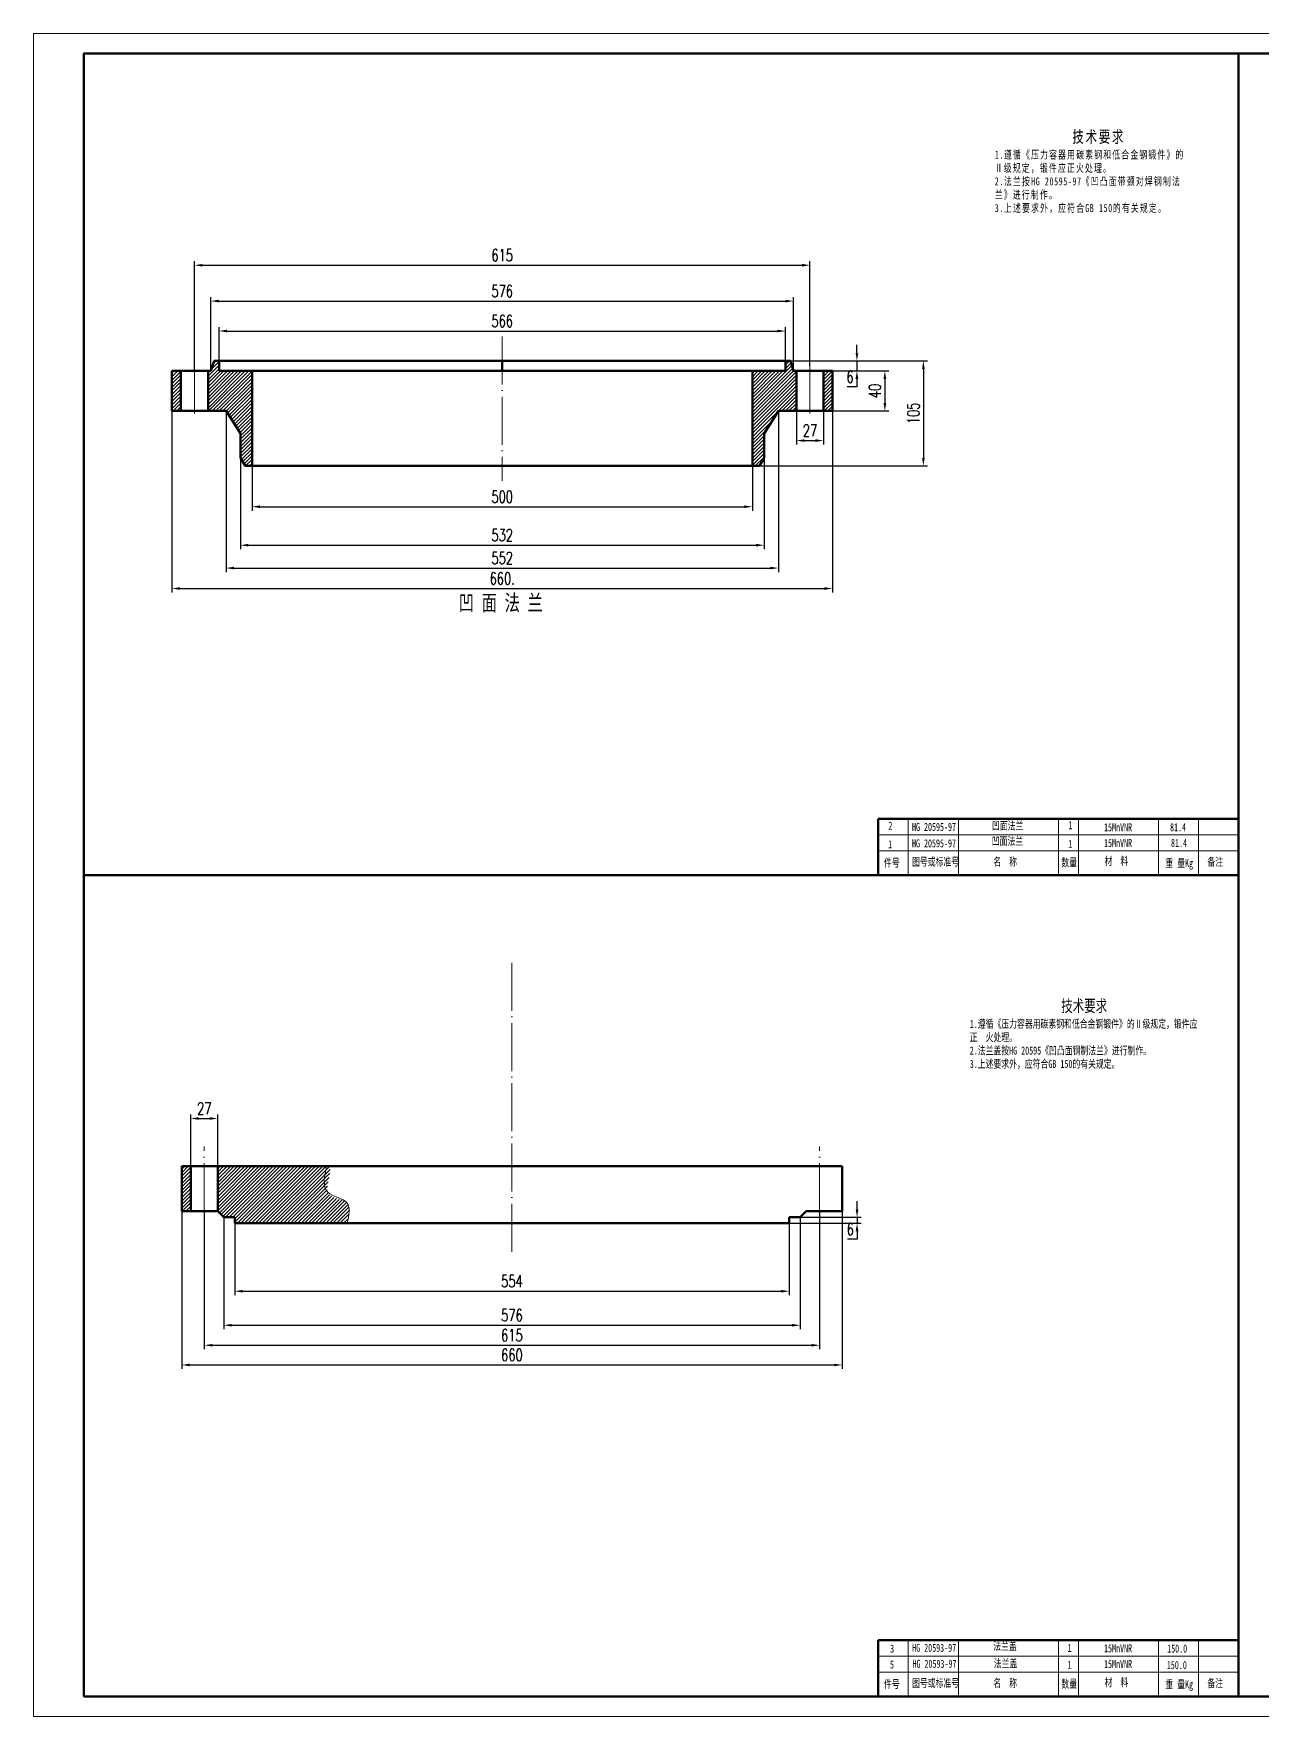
# Model space of a CAD drawing. Header units: inches. Extents: x -508 to 681, y -1610 to -769.
# Drawn here: x -508 to 106, y -1610 to -769 of the extents above; entities that cross this region are included whole.
import ezdxf

# ---------------------------------------------------------------- set-up
doc = ezdxf.new("R2010")
doc.units = ezdxf.units.IN
doc.header["$MEASUREMENT"] = 0
doc.linetypes.add('ACAD_ISO04W100', pattern=[30, 24, -3, 0, -3])
doc.layers.get('0').update_dxf_attribs({"lineweight": 18})
doc.layers.get('Defpoints').update_dxf_attribs({"lineweight": 18})
for name, color, linetype, lineweight in [('中心线', 80, 'ACAD_ISO04W100', 18), ('剖面', 230, 'Continuous', 18), ('轮廓线', 170, 'Continuous', 50)]:
    doc.layers.add(name, color=color, linetype=linetype, lineweight=lineweight)
doc.styles.get("Standard").update_dxf_attribs({"font": 'txt.shx', "width": 0.7, "bigfont": 'gbcbig.shx'})
doc.styles.add('技术说明', font='txt.shx', dxfattribs={"width": 0.7, "height": 5, "bigfont": 'gbcbig.shx'})
doc.dimstyles.get("Standard").update_dxf_attribs({"dimtxt": 6, "dimasz": 4, "dimexe": 2, "dimexo": 0, "dimgap": 2, "dimtad": 1, "dimtoh": 1, "dimdec": 4, "dimzin": 0, "dimdsep": 46, "dimtxsty": 'Standard', "dimcen": 0, "dimadec": 0, "dimazin": 0, "dimtfac": 1, "dimtdec": 4, "dimtmove": 0, "dimatfit": 3, "dimfxl": 0, "dimtolj": 1, "dimtzin": 0, "dimarcsym": 0})

# ---------------------------------------------------------------- blocks, each defined once
blk = doc.blocks.new('*D9')
at = {"color": 0, "lineweight": -2}
for p, q in [((-433.99, -1335.02), (-433.99, -1436.37)), ((-103.99, -1335.02), (-103.99, -1436.37)), ((-429.99, -1434.37), (-107.99, -1434.37))]:
    blk.add_line(p, q, dxfattribs=at)
at = {"color": 0}
for points in [[(-429.99, -1433.7), (-429.99, -1435.03), (-433.99, -1434.37)], [(-107.99, -1433.7), (-107.99, -1435.03), (-103.99, -1434.37)]]:
    blk.add_solid(points, dxfattribs=at)
at = {"layer": 'Defpoints', "color": 0}
for p in [(-433.99, -1335.02), (-103.99, -1335.02), (-103.99, -1434.37)]:
    blk.add_point(p, dxfattribs=at)
at = {"color": 0, "insert": (-268.99, -1429.37), "char_height": 6, "attachment_point": 5}
blk.add_mtext('\\A1;660', dxfattribs=at)
blk = doc.blocks.new('*D10')
at = {"color": 0, "lineweight": -2}
for p, q in [((-429.49, -1340.11), (-429.49, -1309.19)), ((-425.49, -1311.19), (-419.99, -1311.19)), ((-415.99, -1340.11), (-415.99, -1309.19))]:
    blk.add_line(p, q, dxfattribs=at)
at = {"color": 0}
for points in [[(-425.49, -1310.52), (-425.49, -1311.85), (-429.49, -1311.19)], [(-419.99, -1310.52), (-419.99, -1311.85), (-415.99, -1311.19)]]:
    blk.add_solid(points, dxfattribs=at)
at = {"layer": 'Defpoints', "color": 0}
for p in [(-415.99, -1311.19), (-429.49, -1340.11), (-415.99, -1340.11)]:
    blk.add_point(p, dxfattribs=at)
at = {"color": 0, "insert": (-422.74, -1306.19), "char_height": 6, "attachment_point": 5}
blk.add_mtext('\\A1;27', dxfattribs=at)
blk = doc.blocks.new('*D11')
at = {"color": 0, "lineweight": -2}
for p, q in [((-407.49, -1363.52), (-407.49, -1399.52)), ((-130.49, -1363.52), (-130.49, -1399.52)), ((-403.49, -1397.52), (-134.49, -1397.52))]:
    blk.add_line(p, q, dxfattribs=at)
at = {"color": 0}
for points in [[(-403.49, -1396.85), (-403.49, -1398.18), (-407.49, -1397.52)], [(-134.49, -1396.85), (-134.49, -1398.18), (-130.49, -1397.52)]]:
    blk.add_solid(points, dxfattribs=at)
at = {"layer": 'Defpoints', "color": 0}
for p in [(-407.49, -1363.52), (-130.49, -1363.52), (-130.49, -1397.52)]:
    blk.add_point(p, dxfattribs=at)
at = {"color": 0, "insert": (-268.99, -1392.52), "char_height": 6, "attachment_point": 5}
blk.add_mtext('\\A1;554', dxfattribs=at)
blk = doc.blocks.new('*D12')
at = {"color": 0, "lineweight": -2}
for p, q in [((-412.99, -1360.52), (-412.99, -1416.52)), ((-124.99, -1360.52), (-124.99, -1416.52)), ((-408.99, -1414.52), (-128.99, -1414.52))]:
    blk.add_line(p, q, dxfattribs=at)
at = {"color": 0}
for points in [[(-408.99, -1413.85), (-408.99, -1415.19), (-412.99, -1414.52)], [(-128.99, -1413.85), (-128.99, -1415.19), (-124.99, -1414.52)]]:
    blk.add_solid(points, dxfattribs=at)
at = {"layer": 'Defpoints', "color": 0}
for p in [(-412.99, -1360.52), (-124.99, -1360.52), (-124.99, -1414.52)]:
    blk.add_point(p, dxfattribs=at)
at = {"color": 0, "insert": (-268.99, -1409.52), "char_height": 6, "attachment_point": 5}
blk.add_mtext('\\A1;576', dxfattribs=at)
blk = doc.blocks.new('*D13')
at = {"color": 0, "lineweight": -2}
for p, q in [((-422.74, -1357.52), (-422.74, -1426.53)), ((-115.24, -1357.52), (-115.24, -1426.53)), ((-418.74, -1424.53), (-119.24, -1424.53))]:
    blk.add_line(p, q, dxfattribs=at)
at = {"color": 0}
for points in [[(-418.74, -1423.86), (-418.74, -1425.2), (-422.74, -1424.53)], [(-119.24, -1423.86), (-119.24, -1425.2), (-115.24, -1424.53)]]:
    blk.add_solid(points, dxfattribs=at)
at = {"layer": 'Defpoints', "color": 0}
for p in [(-422.74, -1357.52), (-115.24, -1357.52), (-115.24, -1424.53)]:
    blk.add_point(p, dxfattribs=at)
at = {"color": 0, "insert": (-268.99, -1419.53), "char_height": 6, "attachment_point": 5}
blk.add_mtext('\\A1;615', dxfattribs=at)
blk = doc.blocks.new('*D14')
at = {"color": 0, "lineweight": -2}
for p, q in [((-96.56, -1356.52), (-96.56, -1352.52)), ((-130.49, -1360.52), (-94.56, -1360.52)), ((-96.56, -1360.52), (-96.56, -1363.52)), ((-130.49, -1363.52), (-94.56, -1363.52)), ((-96.56, -1367.52), (-96.56, -1371.52)), ((-96.56, -1371.52), (-101.36, -1371.52))]:
    blk.add_line(p, q, dxfattribs=at)
at = {"color": 0}
for points in [[(-97.23, -1356.52), (-95.9, -1356.52), (-96.56, -1360.52)], [(-97.23, -1367.52), (-95.9, -1367.52), (-96.56, -1363.52)]]:
    blk.add_solid(points, dxfattribs=at)
at = {"layer": 'Defpoints', "color": 0}
for p in [(-130.49, -1360.52), (-130.49, -1363.52), (-96.56, -1363.52)]:
    blk.add_point(p, dxfattribs=at)
at = {"color": 0, "insert": (-99.96, -1366.52), "char_height": 6, "attachment_point": 5}
blk.add_mtext('\\A1;6', dxfattribs=at)
blk = doc.blocks.new('*D15')
at = {"color": 0, "lineweight": -2}
for p, q in [((-438.85, -947.54), (-438.85, -1048.31)), ((-108.85, -947.54), (-108.85, -1048.31)), ((-434.85, -1046.31), (-112.85, -1046.31))]:
    blk.add_line(p, q, dxfattribs=at)
at = {"color": 0}
for points in [[(-434.85, -1045.64), (-434.85, -1046.97), (-438.85, -1046.31)], [(-112.85, -1045.64), (-112.85, -1046.97), (-108.85, -1046.31)]]:
    blk.add_solid(points, dxfattribs=at)
at = {"layer": 'Defpoints', "color": 0}
for p in [(-438.85, -947.54), (-108.85, -947.54), (-108.85, -1046.31)]:
    blk.add_point(p, dxfattribs=at)
at = {"color": 0, "insert": (-273.85, -1041.31), "char_height": 6, "attachment_point": 5}
blk.add_mtext('\\A1;660.', dxfattribs=at)
blk = doc.blocks.new('*D16')
at = {"color": 0, "lineweight": -2}
for p, q in [((-411.85, -957.54), (-411.85, -1038.08)), ((-135.85, -957.54), (-135.85, -1038.08)), ((-407.85, -1036.08), (-139.85, -1036.08))]:
    blk.add_line(p, q, dxfattribs=at)
at = {"color": 0}
for points in [[(-407.85, -1035.41), (-407.85, -1036.75), (-411.85, -1036.08)], [(-139.85, -1035.41), (-139.85, -1036.75), (-135.85, -1036.08)]]:
    blk.add_solid(points, dxfattribs=at)
at = {"layer": 'Defpoints', "color": 0}
for p in [(-411.85, -957.54), (-135.85, -957.54), (-135.85, -1036.08)]:
    blk.add_point(p, dxfattribs=at)
at = {"color": 0, "insert": (-273.85, -1031.08), "char_height": 6, "attachment_point": 5}
blk.add_mtext('\\A1;552', dxfattribs=at)
blk = doc.blocks.new('*D17')
at = {"color": 0, "lineweight": -2}
for p, q in [((-398.85, -985.03), (-398.85, -1007.43)), ((-148.85, -985.03), (-148.85, -1007.43)), ((-394.85, -1005.43), (-152.85, -1005.43))]:
    blk.add_line(p, q, dxfattribs=at)
at = {"color": 0}
for points in [[(-394.85, -1004.76), (-394.85, -1006.09), (-398.85, -1005.43)], [(-152.85, -1004.76), (-152.85, -1006.09), (-148.85, -1005.43)]]:
    blk.add_solid(points, dxfattribs=at)
at = {"layer": 'Defpoints', "color": 0}
for p in [(-398.85, -985.03), (-148.85, -985.03), (-148.85, -1005.43)]:
    blk.add_point(p, dxfattribs=at)
at = {"color": 0, "insert": (-273.85, -1000.43), "char_height": 6, "attachment_point": 5}
blk.add_mtext('\\A1;500', dxfattribs=at)
blk = doc.blocks.new('*D18')
at = {"color": 0, "lineweight": -2}
for p, q in [((-404.66, -981.02), (-404.66, -1026.65)), ((-143.04, -981.02), (-143.04, -1026.65)), ((-400.66, -1024.65), (-147.04, -1024.65))]:
    blk.add_line(p, q, dxfattribs=at)
at = {"color": 0}
for points in [[(-400.66, -1023.98), (-400.66, -1025.32), (-404.66, -1024.65)], [(-147.04, -1023.98), (-147.04, -1025.32), (-143.04, -1024.65)]]:
    blk.add_solid(points, dxfattribs=at)
at = {"layer": 'Defpoints', "color": 0}
for p in [(-404.66, -981.02), (-143.04, -981.02), (-143.04, -1024.65)]:
    blk.add_point(p, dxfattribs=at)
at = {"color": 0, "insert": (-273.85, -1019.65), "char_height": 6, "attachment_point": 5}
blk.add_mtext('\\A1;532', dxfattribs=at)
blk = doc.blocks.new('*D19')
at = {"color": 0, "lineweight": -2}
for p, q in [((-415.35, -932.53), (-415.35, -915.61)), ((-132.35, -932.53), (-132.35, -915.61)), ((-411.35, -917.61), (-136.35, -917.61))]:
    blk.add_line(p, q, dxfattribs=at)
at = {"color": 0}
for points in [[(-411.35, -916.94), (-411.35, -918.27), (-415.35, -917.61)], [(-136.35, -916.94), (-136.35, -918.27), (-132.35, -917.61)]]:
    blk.add_solid(points, dxfattribs=at)
at = {"layer": 'Defpoints', "color": 0}
for p in [(-132.35, -917.61), (-415.35, -932.53), (-132.35, -932.53)]:
    blk.add_point(p, dxfattribs=at)
at = {"color": 0, "insert": (-273.85, -912.61), "char_height": 6, "attachment_point": 5}
blk.add_mtext('\\A1;566', dxfattribs=at)
blk = doc.blocks.new('*D20')
at = {"color": 0, "lineweight": -2}
for p, q in [((-419.42, -937.54), (-419.42, -900.65)), ((-415.42, -902.65), (-132.28, -902.65)), ((-128.28, -937.54), (-128.28, -900.65))]:
    blk.add_line(p, q, dxfattribs=at)
at = {"color": 0}
for points in [[(-415.42, -901.98), (-415.42, -903.32), (-419.42, -902.65)], [(-132.28, -901.98), (-132.28, -903.32), (-128.28, -902.65)]]:
    blk.add_solid(points, dxfattribs=at)
at = {"layer": 'Defpoints', "color": 0}
for p in [(-128.28, -902.65), (-419.42, -937.54), (-128.28, -937.54)]:
    blk.add_point(p, dxfattribs=at)
at = {"color": 0, "insert": (-273.85, -897.65), "char_height": 6, "attachment_point": 5}
blk.add_mtext('\\A1;576', dxfattribs=at)
blk = doc.blocks.new('*D21')
at = {"color": 0, "lineweight": -2}
for p, q in [((-427.6, -937.54), (-427.6, -882.73)), ((-120.1, -934.79), (-120.1, -882.73)), ((-423.6, -884.73), (-124.1, -884.73))]:
    blk.add_line(p, q, dxfattribs=at)
at = {"color": 0}
for points in [[(-423.6, -884.06), (-423.6, -885.4), (-427.6, -884.73)], [(-124.1, -884.06), (-124.1, -885.4), (-120.1, -884.73)]]:
    blk.add_solid(points, dxfattribs=at)
at = {"layer": 'Defpoints', "color": 0}
for p in [(-120.1, -884.73), (-427.6, -937.54), (-120.1, -934.79)]:
    blk.add_point(p, dxfattribs=at)
at = {"color": 0, "insert": (-273.85, -879.73), "char_height": 6, "attachment_point": 5}
blk.add_mtext('\\A1;615', dxfattribs=at)
blk = doc.blocks.new('*D22')
at = {"color": 0, "lineweight": -2}
for p, q in [((-129.85, -932.53), (-61.43, -932.53)), ((-63.43, -936.53), (-63.43, -981.03)), ((-145.35, -985.03), (-61.43, -985.03))]:
    blk.add_line(p, q, dxfattribs=at)
at = {"color": 0}
for points in [[(-64.1, -936.53), (-62.76, -936.53), (-63.43, -932.53)], [(-64.1, -981.03), (-62.76, -981.03), (-63.43, -985.03)]]:
    blk.add_solid(points, dxfattribs=at)
at = {"layer": 'Defpoints', "color": 0}
for p in [(-129.85, -932.53), (-145.35, -985.03), (-63.43, -985.03)]:
    blk.add_point(p, dxfattribs=at)
at = {"color": 0, "insert": (-68.43, -958.78), "char_height": 6, "attachment_point": 5, "rotation": 90}
blk.add_mtext('\\A1;105', dxfattribs=at)
blk = doc.blocks.new('*D23')
at = {"color": 0, "lineweight": -2}
for p, q in [((-108.85, -937.54), (-80.65, -937.54)), ((-82.65, -941.54), (-82.65, -953.54)), ((-108.85, -957.54), (-80.65, -957.54))]:
    blk.add_line(p, q, dxfattribs=at)
at = {"color": 0}
for points in [[(-83.32, -941.54), (-81.99, -941.54), (-82.65, -937.54)], [(-83.32, -953.54), (-81.99, -953.54), (-82.65, -957.54)]]:
    blk.add_solid(points, dxfattribs=at)
at = {"layer": 'Defpoints', "color": 0}
for p in [(-108.85, -937.54), (-108.85, -957.54), (-82.65, -957.54)]:
    blk.add_point(p, dxfattribs=at)
at = {"color": 0, "insert": (-87.65, -947.54), "char_height": 6, "attachment_point": 5, "rotation": 90}
blk.add_mtext('\\A1;40', dxfattribs=at)
blk = doc.blocks.new('*D24')
at = {"color": 0, "lineweight": -2}
for p, q in [((-96.62, -928.53), (-96.62, -924.53)), ((-129.85, -932.53), (-94.62, -932.53)), ((-96.62, -932.53), (-96.62, -937.54)), ((-126.85, -937.54), (-94.62, -937.54)), ((-96.62, -941.54), (-96.62, -945.54)), ((-96.62, -945.54), (-101.42, -945.54))]:
    blk.add_line(p, q, dxfattribs=at)
at = {"color": 0}
for points in [[(-97.29, -928.53), (-95.96, -928.53), (-96.62, -932.53)], [(-97.29, -941.54), (-95.96, -941.54), (-96.62, -937.54)]]:
    blk.add_solid(points, dxfattribs=at)
at = {"layer": 'Defpoints', "color": 0}
for p in [(-129.85, -932.53), (-126.85, -937.54), (-96.62, -937.54)]:
    blk.add_point(p, dxfattribs=at)
at = {"color": 0, "insert": (-100.02, -940.54), "char_height": 6, "attachment_point": 5}
blk.add_mtext('\\A1;6', dxfattribs=at)
blk = doc.blocks.new('*D25')
at = {"color": 0, "lineweight": -2}
for p, q in [((-126.85, -957.54), (-126.85, -974.37)), ((-113.35, -957.54), (-113.35, -974.37)), ((-122.85, -972.37), (-117.35, -972.37))]:
    blk.add_line(p, q, dxfattribs=at)
at = {"color": 0}
for points in [[(-122.85, -971.71), (-122.85, -973.04), (-126.85, -972.37)], [(-117.35, -971.71), (-117.35, -973.04), (-113.35, -972.37)]]:
    blk.add_solid(points, dxfattribs=at)
at = {"layer": 'Defpoints', "color": 0}
for p in [(-126.85, -957.54), (-113.35, -957.54), (-113.35, -972.37)]:
    blk.add_point(p, dxfattribs=at)
at = {"color": 0, "insert": (-120.1, -967.37), "char_height": 6, "attachment_point": 5}
blk.add_mtext('\\A1;27', dxfattribs=at)

msp = doc.modelspace()

# ---------------------------------------------------------------- hatches: boundary and pattern name
at = {"layer": '剖面'}
h = msp.add_hatch(dxfattribs=at)
h.set_pattern_fill('ANSI31', color=256, scale=10, style=0)
h.set_pattern_definition([(45, (-33.8885, -843.1452), (-0.8838835, 0.8838835), [])])
h.paths.add_polyline_path([(-420.84908, -957.5392), (-415.34908, -957.5392), (-411.84908, -957.5392), (-404.65983, -968.79732), (-404.65983, -981.02442), (-402.34908, -985.02677), (-398.84908, -985.02677), (-398.84908, -937.5392), (-415.34908, -937.5392), (-415.34908, -932.52677), (-417.84908, -932.52677), (-419.42061, -937.5392), (-420.84908, -937.5392)])
h.paths.add_polyline_path([(-135.84908, -957.5392), (-132.34908, -957.5392), (-126.84908, -957.5392), (-126.84908, -937.5392), (-128.27755, -937.5392), (-129.84908, -932.52677), (-132.34908, -932.52677), (-132.34908, -937.5392), (-148.84908, -937.5392), (-148.84908, -985.02677), (-145.34908, -985.02677), (-143.03832, -981.02442), (-143.03832, -968.79732)])
h.paths.add_polyline_path([(-108.84908, -937.5392), (-113.34908, -937.5392), (-113.34908, -957.5392), (-108.84908, -957.5392)])
h.paths.add_polyline_path([(-434.34908, -937.5392), (-438.84908, -937.5392), (-438.84908, -957.5392), (-434.34908, -957.5392)])
h = msp.add_hatch(dxfattribs=at)
h.set_pattern_fill('ANSI31', color=256, scale=10, style=0)
h.set_pattern_definition([(45, (63.572, -801.832), (-0.8838835, 0.8838835), [])])
h.paths.add_polyline_path([(-433.99333, -1357.51628), (-429.49333, -1357.51628), (-429.49333, -1335.01628), (-433.99333, -1335.01628)])
edge = h.paths.add_edge_path()
edge.add_spline(control_points=[(-351.33543, -1363.51628), (-350.29496, -1359.50716), (-348.10761, -1351.07894), (-366.90286, -1351.69898), (-357.22532, -1335.01628), (-361.57894, -1335.01628)], knot_values=[0, 0, 0, 0, 10.033650301, 21.093400153, 34.154260786, 34.154260786, 34.154260786, 34.154260786], degree=3, periodic=0)
edge.add_line((-361.57894, -1335.01628), (-415.99333, -1335.01628))
edge.add_line((-415.99333, -1335.01628), (-415.99333, -1357.51628))
edge.add_line((-415.99333, -1357.51628), (-412.99333, -1360.51628))
edge.add_line((-412.99333, -1360.51628), (-407.49333, -1360.51628))
edge.add_line((-407.49333, -1360.51628), (-407.49333, -1363.51628))
edge.add_line((-407.49333, -1363.51628), (-351.33543, -1363.51628))

# ---------------------------------------------------------------- linework, layer by layer
for p, q in [((-70.95558, -1169.48633), (-70.95558, -1161.48633)), ((-45.95558, -1169.48633), (-45.95558, -1161.48633)), ((4.04442, -1169.48633), (4.04442, -1161.48633)), ((14.04442, -1169.48633), (14.04442, -1161.48633)), ((54.04442, -1169.48633), (54.04442, -1161.48633)), ((74.04442, -1169.48633), (74.04442, -1161.48633)), ((-85.95558, -1169.48633), (74.04442, -1169.48633)), ((74.04442, -1169.48633), (-85.95558, -1169.48633)), ((74.04442, -1169.48633), (-85.95558, -1169.48633)), ((-70.95558, -1189.48633), (-70.95558, -1169.48633)), ((-45.95558, -1189.48633), (-45.95558, -1169.48633)), ((4.04442, -1189.48633), (4.04442, -1169.48633)), ((14.04442, -1189.48633), (14.04442, -1169.48633)), ((54.04442, -1189.48633), (54.04442, -1169.48633)), ((74.04442, -1177.48633), (74.04442, -1169.48633)), ((74.04442, -1169.48633), (94.04442, -1169.48633)), ((74.04442, -1177.48633), (-85.95558, -1177.48633)), ((74.04442, -1189.48633), (74.04442, -1177.48633)), ((74.04442, -1177.48633), (94.04442, -1177.48633)), ((14.04442, -1189.48633), (14.04442, -1189.48633)), ((-70.95558, -1579.98633), (-70.95558, -1571.98633)), ((-45.95558, -1579.98633), (-45.95558, -1571.98633)), ((4.04442, -1579.98633), (4.04442, -1571.98633)), ((14.04442, -1579.98633), (14.04442, -1571.98633)), ((54.04442, -1579.98633), (54.04442, -1571.98633)), ((74.04442, -1579.98633), (74.04442, -1571.98633)), ((74.04442, -1579.98633), (-85.95558, -1579.98633)), ((-70.95558, -1599.98633), (-70.95558, -1579.98633)), ((-45.95558, -1599.98633), (-45.95558, -1579.98633)), ((4.04442, -1599.98633), (4.04442, -1579.98633)), ((14.04442, -1599.98633), (14.04442, -1579.98633)), ((54.04442, -1599.98633), (54.04442, -1579.98633)), ((74.04442, -1587.98633), (74.04442, -1579.98633)), ((74.04442, -1579.98633), (94.04442, -1579.98633)), ((74.04442, -1587.98633), (-85.95558, -1587.98633)), ((74.04442, -1599.98633), (74.04442, -1587.98633)), ((74.04442, -1587.98633), (94.04442, -1587.98633))]:
    msp.add_line(p, q)
msp.add_lwpolyline([(-507.95558, -1609.98633), (681.04442, -1609.98633), (681.04442, -768.98633), (-507.95558, -768.98633)], close=True)
at = {"start_tangent": (1, 0)}
msp.add_spline([(-361.57894, -1335.01628), (-360.97639, -1348.06323), (-351.33543, -1353.48262), (-351.33543, -1363.51628)], degree=3, dxfattribs=at)
at = {"layer": '中心线'}
for p, q in [((-273.84908, -920.35729), (-273.84908, -992.56219)), ((-427.59908, -934.79345), (-427.59908, -961.87552)), ((-120.09908, -934.79345), (-120.09908, -961.87552)), ((-273.84908, -985.02677), (-398.84908, -985.02677)), ((-273.84908, -985.02677), (-148.84908, -985.02677)), ((-268.99333, -1233.38791), (-268.99333, -1378.82883)), ((-422.74333, -1357.51628), (-422.74333, -1325.20548)), ((-115.24333, -1357.51628), (-115.24333, -1325.20548))]:
    msp.add_line(p, q, dxfattribs=at)
at = {"layer": '轮廓线'}
for p, q in [((94.04442, -1599.98633), (94.04442, -778.98633)), ((-417.84908, -932.52677), (-419.42061, -937.5392)), ((-273.84908, -932.52677), (-417.84908, -932.52677)), ((-273.84908, -932.52677), (-415.34908, -932.52677)), ((-415.34908, -932.52677), (-415.34908, -937.5392)), ((-398.84908, -932.52677), (-273.84908, -932.52677)), ((-273.84908, -932.52677), (-273.84908, -937.5392)), ((-273.84908, -932.52677), (-129.84908, -932.52677)), ((-132.34908, -937.5392), (-132.34908, -932.52677)), ((-129.84908, -932.52677), (-128.27755, -937.5392)), ((-438.84908, -937.5392), (-438.84908, -957.5392)), ((-419.42061, -937.5392), (-438.84908, -937.5392)), ((-427.59908, -937.5392), (-434.34908, -937.5392)), ((-434.34908, -937.5392), (-434.34908, -957.5392)), ((-420.84908, -937.5392), (-420.84908, -957.5392)), ((-273.84908, -937.5392), (-415.34908, -937.5392)), ((-273.84908, -937.5392), (-415.34908, -937.5392)), ((-398.84908, -985.02677), (-398.84908, -937.5392)), ((-273.84908, -937.5392), (-132.34908, -937.5392)), ((-148.84908, -985.02677), (-148.84908, -937.5392)), ((-128.27755, -937.5392), (-108.84908, -937.5392)), ((-126.84908, -937.5392), (-126.84908, -957.5392)), ((-113.34908, -937.5392), (-113.34908, -957.5392)), ((-108.84908, -937.5392), (-108.84908, -957.5392)), ((-438.84908, -957.5392), (-415.34908, -957.5392)), ((-415.34908, -957.5392), (-411.84908, -957.5392)), ((-404.65983, -968.79732), (-411.84908, -957.5392)), ((-143.03832, -968.79732), (-135.84908, -957.5392)), ((-132.34908, -957.5392), (-135.84908, -957.5392)), ((-108.84908, -957.5392), (-132.34908, -957.5392)), ((-404.65983, -981.02442), (-404.65983, -968.79732)), ((-143.03832, -981.02442), (-143.03832, -968.79732)), ((-402.34908, -985.02677), (-404.65983, -981.02442)), ((-145.34908, -985.02677), (-143.03832, -981.02442)), ((-398.84908, -985.02677), (-402.34908, -985.02677)), ((-402.34908, -985.02677), (-402.34908, -985.02677)), ((-398.84908, -985.02677), (-273.84908, -985.02677)), ((-148.84908, -985.02677), (-273.84908, -985.02677)), ((-145.34908, -985.02677), (-148.84908, -985.02677)), ((74.04442, -1161.48633), (-85.95558, -1161.48633)), ((-85.95558, -1161.48633), (-85.95558, -1169.48633)), ((74.04442, -1161.48633), (94.04442, -1161.48633)), ((-85.95558, -1189.48633), (-85.95558, -1169.48633)), ((94.04442, -1189.48633), (-482.95558, -1189.48633)), ((-433.99333, -1357.51628), (-433.99333, -1335.01628)), ((-433.99333, -1335.01628), (-268.99333, -1335.01628)), ((-429.49333, -1335.01628), (-429.49333, -1357.51628)), ((-419.77414, -1335.01628), (-426.52414, -1335.01628)), ((-415.99333, -1335.01628), (-415.99333, -1357.51628)), ((-103.99333, -1335.01628), (-268.99333, -1335.01628)), ((-118.21252, -1335.01628), (-111.46252, -1335.01628)), ((-103.99333, -1357.51628), (-103.99333, -1335.01628)), ((-433.99333, -1357.51628), (-415.99333, -1357.51628)), ((-412.99333, -1360.51628), (-415.99333, -1357.51628)), ((-412.99333, -1360.51628), (-407.49333, -1360.51628)), ((-407.49333, -1360.51628), (-407.49333, -1363.51628)), ((-124.99333, -1360.51628), (-130.49333, -1360.51628)), ((-130.49333, -1360.51628), (-130.49333, -1363.51628)), ((-124.99333, -1360.51628), (-121.99333, -1357.51628)), ((-103.99333, -1357.51628), (-121.99333, -1357.51628)), ((-407.49333, -1363.51628), (-268.99333, -1363.51628)), ((-130.49333, -1363.51628), (-268.99333, -1363.51628)), ((74.04442, -1571.98633), (-85.95558, -1571.98633)), ((-85.95558, -1579.98633), (-85.95558, -1571.98633)), ((74.04442, -1571.98633), (94.04442, -1571.98633)), ((-85.95558, -1599.98633), (-85.95558, -1579.98633))]:
    msp.add_line(p, q, dxfattribs=at)
msp.add_lwpolyline([(-482.95558, -1599.98633), (671.04442, -1599.98633), (671.04442, -778.98633), (-482.95558, -778.98633)], close=True, dxfattribs=at)

# ---------------------------------------------------------------- texts
at = {"char_height": 4, "attachment_point": 1, "style": '技术说明'}
for s, insert, width in [('\\T1.15;\\pt64;         {\\H1.5x;   \\fSimSun|b0|i0|c134|p2;技术要求\\P\\pt52;\\H0.6667x;1.遵循《压力容器用碳素钢和低合金钢锻件》的Ⅱ级规定，锻件应正火处理。\\P\\ptz;2.法兰按HG 20595-97《凹凸面带颈对焊钢制法兰》进行制作。\\P3.上述要求外，应符合GB 150的有关规定。}', (-27.74307, -817.46648), 95.5857778), ('{\\fSimSun|b0|i0|c134|p2;2}', (-80.90517, -1162.84795), 5.1111675), ('{\\fSimSun|b0|i0|c134|p2;HG 20595-97}', (-69.11148, -1163.43233), 23.9057778), ('{\\fSimSun|b0|i0|c134|p2;凹面法兰}', (-29.15851, -1162.84994), 16.2508962), ('{\\fSimSun|b0|i0|c134|p2;1}', (9.09715, -1162.588), 5.1111675), ('{\\fSimSun|b0|i0|c134|p2;15MnVNR}', (26.83731, -1163.63353), 29.8806868), ('{\\fSimSun|b0|i0|c134|p2;81.4}', (59.82335, -1163.62703), 11.3799488), ('{\\fSimSun|b0|i0|c134|p2;1}', (-81.03622, -1172.14666), 5.1111675), ('{\\fSimSun|b0|i0|c134|p2;HG 20595-97}', (-69.11148, -1171.65725), 23.9057778), ('{\\fSimSun|b0|i0|c134|p2;凹面法兰}', (-29.23978, -1170.56581), 16.2508962), ('{\\fSimSun|b0|i0|c134|p2;1}', (8.96609, -1171.88671), 5.1111675), ('{\\fSimSun|b0|i0|c134|p2;15MnVNR}', (26.8373, -1171.49159), 29.8806868), ('{\\fSimSun|b0|i0|c134|p2;81.4}', (60.30101, -1171.45124), 11.3799488), ('{\\fSimSun|b0|i0|c134|p2;件号}', (-83.09325, -1181.34387), 12.1376768), ('\\pt28;{\\fSimSun|b0|i0|c134|p2;图号或标准号}', (-69.06869, -1180.86565), 23.6817778), ('{\\fSimSun|b0|i0|c134|p2;名  称}', (-28.47842, -1180.87109), 16.1866054), ('{\\fSimSun|b0|i0|c134|p2;数量}', (5.50301, -1181.25126), 14.1043137), ('{\\fSimSun|b0|i0|c134|p2;材  料}', (27.12063, -1180.49252), 34.2900419), ('{\\fSimSun|b0|i0|c134|p2;重 量Kg}', (57.48109, -1181.51701), 16.8263803), ('{\\fSimSun|b0|i0|c134|p2;备注}', (78.46547, -1180.95513), 12.0090339), ('\\pt64;{\\fSimSun|b0|i0|c134|p2;                    \\H1.5x;  技术要求\\P\\pt52;\\H0.6667x;1.遵循《压力容器用碳素钢和低合金钢锻件》的Ⅱ级规定，锻件应正  火处理。\\P\\ptz;2.法兰盖按HG 20595《凹凸面钢制法兰》进行制作。\\P3.上述要求外，应符合GB 150的有关规定。}', (-40.2481, -1251.88017), 114.2534415), ('{\\fSimSun|b0|i0|c134|p2;法兰盖}', (-28.55345, -1572.89958), 18.1191111), ('{\\fSimSun|b0|i0|c134|p2;3}', (-80.03297, -1574.116), 7.9914299), ('{\\fSimSun|b0|i0|c134|p2;HG 20593-97}', (-69.02792, -1573.71946), 25.5536681), ('{\\fSimSun|b0|i0|c134|p2;法兰盖}', (-28.23633, -1581.51947), 18.1191111), ('{\\fSimSun|b0|i0|c134|p2;1}', (8.65017, -1573.77809), 5.7538032), ('{\\fSimSun|b0|i0|c134|p2;15MnVNR}', (26.83731, -1573.96884), 29.8806868), ('{\\fSimSun|b0|i0|c134|p2;150.0}', (58.38384, -1574.11644), 12.0951474), ('{\\fSimSun|b0|i0|c134|p2;5}', (-80.0964, -1582.10207), 8.3085547), ('{\\fSimSun|b0|i0|c134|p2;HG 20593-97}', (-68.89215, -1581.72051), 32.8437645), ('{\\fSimSun|b0|i0|c134|p2;1}', (8.65017, -1582.21134), 5.7538032), ('{\\fSimSun|b0|i0|c134|p2;15MnVNR}', (26.8373, -1581.82691), 29.8806868), ('{\\fSimSun|b0|i0|c134|p2;150.0}', (58.20855, -1582.34964), 12.0951474), ('{\\fSimSun|b0|i0|c134|p2;件号}', (-83.09325, -1591.84387), 12.1376768), ('\\pt28;{\\fSimSun|b0|i0|c134|p2;图号或标准号}', (-69.06869, -1591.36565), 23.6817778), ('{\\fSimSun|b0|i0|c134|p2;名  称}', (-28.47842, -1591.37109), 16.1866054), ('{\\fSimSun|b0|i0|c134|p2;数量}', (5.50301, -1591.75126), 14.1043137), ('{\\fSimSun|b0|i0|c134|p2;材  料}', (27.12063, -1590.99252), 34.2900419), ('{\\fSimSun|b0|i0|c134|p2;重 量Kg}', (57.48109, -1592.01701), 16.8263803), ('{\\fSimSun|b0|i0|c134|p2;备注}', (78.46547, -1591.45513), 12.0090339)]:
    msp.add_mtext(s, dxfattribs=dict(at, insert=insert, width=width))
at = {"insert": (-295.5688, -1049.43098), "char_height": 8, "width": 272.1999259, "attachment_point": 1}
msp.add_mtext('{\\fSimSun|b0|i0|c134|p2;凹 面 法 兰}', dxfattribs=at)

# ---------------------------------------------------------------- dimensions: what is measured, and where the dimension line sits
for base, p1, p2, text, picture, middle in [((-120.09908, -884.72877), (-427.59908, -937.5392), (-120.09908, -934.79345), '615', '*D21', (-273.84908, -879.72877)), ((-128.27755, -902.6507), (-419.42061, -937.5392), (-128.27755, -937.5392), '576', '*D20', (-273.84908, -897.6507)), ((-132.34908, -917.60743), (-415.34908, -932.52677), (-132.34908, -932.52677), '566', '*D19', (-273.84908, -912.60743)), ((-108.84908, -1046.30725), (-438.84908, -947.5392), (-108.84908, -947.5392), '660.', '*D15', (-273.84908, -1041.30725)), ((-135.84908, -1036.08077), (-411.84908, -957.5392), (-135.84908, -957.5392), '552', '*D16', (-273.84908, -1031.08077)), ((-113.34908, -972.37426), (-126.84908, -957.5392), (-113.34908, -957.5392), '27', '*D25', (-120.09908, -967.37426)), ((-143.03832, -1024.65102), (-404.65983, -981.02442), (-143.03832, -981.02442), '532', '*D18', (-273.84908, -1019.65102)), ((-148.84908, -1005.42554), (-398.84908, -985.02677), (-148.84908, -985.02677), '500', '*D17', (-273.84908, -1000.42554)), ((-415.99333, -1311.1854), (-429.49333, -1340.11332), (-415.99333, -1340.11332), '27', '*D10', (-422.74333, -1306.1854)), ((-103.99333, -1434.36625), (-433.99333, -1335.01628), (-103.99333, -1335.01628), '660', '*D9', (-268.99333, -1429.36625)), ((-115.24333, -1424.53041), (-422.74333, -1357.51628), (-115.24333, -1357.51628), '615', '*D13', (-268.99333, -1419.53041)), ((-124.99333, -1414.51958), (-412.99333, -1360.51628), (-124.99333, -1360.51628), '576', '*D12', (-268.99333, -1409.51958)), ((-130.49333, -1397.51751), (-407.49333, -1363.51628), (-130.49333, -1363.51628), '554', '*D11', (-268.99333, -1392.51751))]:
    dim = msp.add_linear_dim(base=base, p1=p1, p2=p2, text=text, dimstyle='Standard')
    dim.commit()
    dim.dimension.update_dxf_attribs({"geometry": picture, "text_midpoint": middle})
for base, p1, p2, text, picture, middle in [((-96.62484, -937.5392), (-129.84908, -932.52677), (-126.84908, -937.5392), '6', '*D24', (-100.02484, -940.5392)), ((-63.42879, -985.02677), (-129.84908, -932.52677), (-145.34908, -985.02677), '105', '*D22', (-68.42879, -958.77677)), ((-82.65404, -957.5392), (-108.84908, -937.5392), (-108.84908, -957.5392), '40', '*D23', (-87.65404, -947.5392)), ((-96.56399, -1363.51628), (-130.49333, -1360.51628), (-130.49333, -1363.51628), '6', '*D14', (-99.96399, -1366.51628))]:
    dim = msp.add_linear_dim(base=base, p1=p1, p2=p2, angle=90, text=text, dimstyle='Standard')
    dim.commit()
    dim.dimension.update_dxf_attribs({"geometry": picture, "text_midpoint": middle})

doc.saveas('drawing.dxf')
